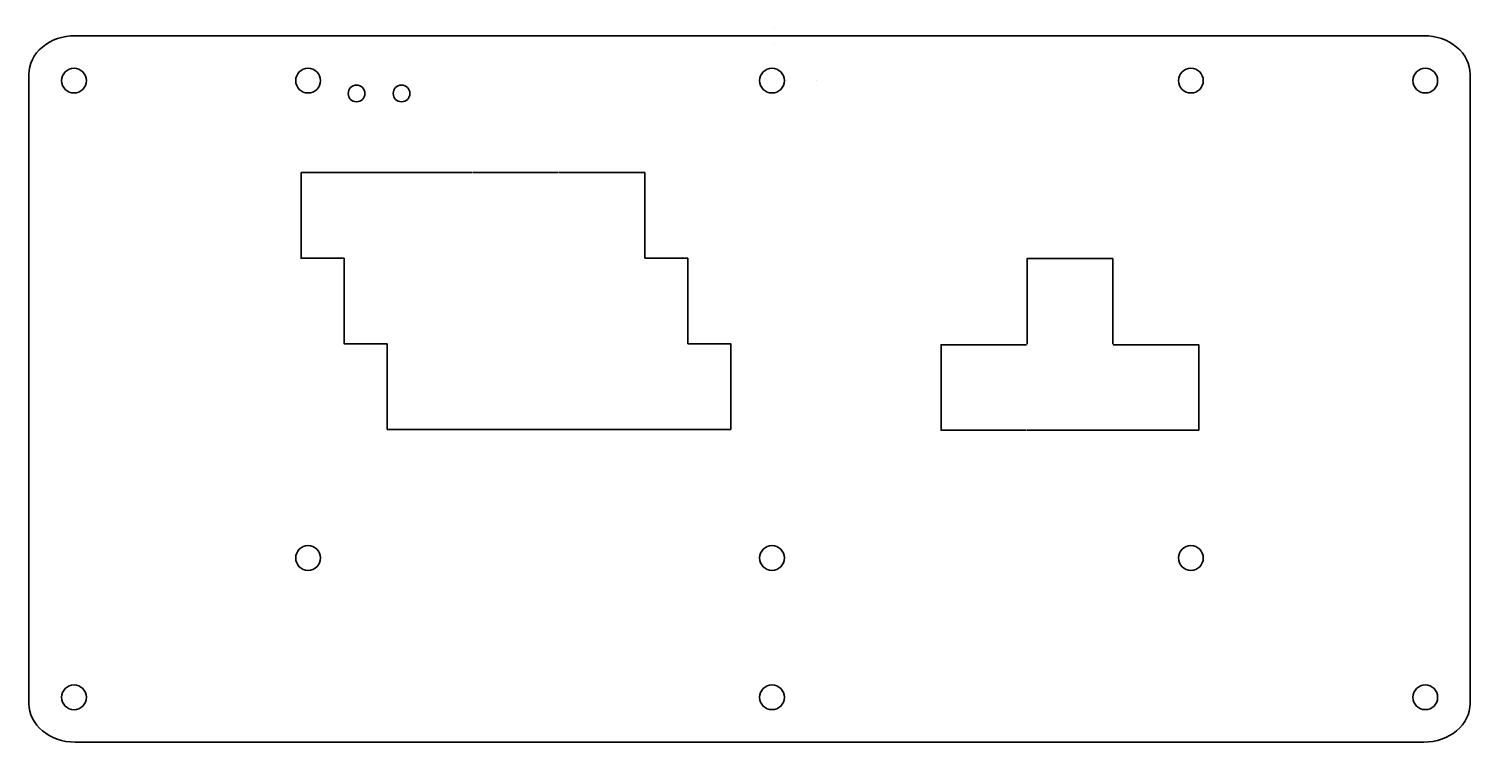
# Model space of a CAD drawing. Header units: millimetres. Extents: x 114 to 434, y -9 to 149.
import ezdxf

# ---------------------------------------------------------------- set-up
doc = ezdxf.new("R2010")
doc.units = ezdxf.units.MM
doc.header["$MEASUREMENT"] = 0
doc.layers.add('Layer 1', color=7, linetype='Continuous')

msp = doc.modelspace()

# ---------------------------------------------------------------- linework, layer by layer
at = {"layer": 'Layer 1', "color": 250, "lineweight": 35}
for points, knots in [([(124.6927, 147.4524), (121.9676, 147.4524), (119.354, 146.5453), (117.4271, 144.9309), (115.5002, 143.3165), (114.4175, 141.1268), (114.4175, 138.8437), (114.4175, 138.8437), (114.4175, -0.8176), (114.4175, -0.8176), (114.4175, -5.5721), (119.0179, -9.4264), (124.6927, -9.4264), (124.6927, -9.4264), (424.1423, -9.4264), (424.1423, -9.4264), (426.8674, -9.4264), (429.481, -8.5194), (431.4079, -6.9049), (433.3349, -5.2905), (434.4175, -3.1008), (434.4175, -0.8176), (434.4175, -0.8176), (434.4175, 138.8437), (434.4175, 138.8437), (434.4175, 141.1268), (433.3348, 143.3165), (431.4079, 144.9309), (429.481, 146.5453), (426.8674, 147.4524), (424.1423, 147.4524), (424.1423, 147.4524), (124.6927, 147.4524), (124.6927, 147.4524)], [0, 0, 0, 0, 0.09090909, 0.09090909, 0.09090909, 0.18181818, 0.18181818, 0.18181818, 0.27272727, 0.27272727, 0.27272727, 0.36363636, 0.36363636, 0.36363636, 0.45454545, 0.45454545, 0.45454545, 0.54545455, 0.54545455, 0.54545455, 0.63636364, 0.63636364, 0.63636364, 0.72727273, 0.72727273, 0.72727273, 0.81818182, 0.81818182, 0.81818182, 0.90909091, 0.90909091, 0.90909091, 1, 1, 1, 1]), ([(127.1992, 137.4736), (127.1992, 138.9924), (125.968, 140.2236), (124.4492, 140.2236), (122.9304, 140.2236), (121.6992, 138.9924), (121.6992, 137.4736), (121.6992, 135.9548), (122.9304, 134.7236), (124.4492, 134.7236), (125.968, 134.7236), (127.1992, 135.9548), (127.1992, 137.4736)], [0, 0, 0, 0, 0.25, 0.25, 0.25, 0.5, 0.5, 0.5, 0.75, 0.75, 0.75, 1, 1, 1, 1]), ([(179.1675, 137.4736), (179.1675, 138.9924), (177.9363, 140.2236), (176.4175, 140.2236), (174.8987, 140.2236), (173.6675, 138.9924), (173.6675, 137.4736), (173.6675, 135.9548), (174.8987, 134.7236), (176.4175, 134.7236), (177.9363, 134.7236), (179.1675, 135.9548), (179.1675, 137.4736)], [0, 0, 0, 0, 0.25, 0.25, 0.25, 0.5, 0.5, 0.5, 0.75, 0.75, 0.75, 1, 1, 1, 1]), ([(282.1675, 137.4736), (282.1675, 138.9924), (280.9363, 140.2236), (279.4175, 140.2236), (277.8987, 140.2236), (276.6675, 138.9924), (276.6675, 137.4736), (276.6675, 135.9548), (277.8987, 134.7236), (279.4175, 134.7236), (280.9363, 134.7236), (282.1675, 135.9548), (282.1675, 137.4736)], [0, 0, 0, 0, 0.25, 0.25, 0.25, 0.5, 0.5, 0.5, 0.75, 0.75, 0.75, 1, 1, 1, 1]), ([(375.1675, 137.4736), (375.1675, 138.9924), (373.9363, 140.2236), (372.4175, 140.2236), (370.8987, 140.2236), (369.6675, 138.9924), (369.6675, 137.4736), (369.6675, 135.9548), (370.8987, 134.7236), (372.4175, 134.7236), (373.9363, 134.7236), (375.1675, 135.9548), (375.1675, 137.4736)], [0, 0, 0, 0, 0.25, 0.25, 0.25, 0.5, 0.5, 0.5, 0.75, 0.75, 0.75, 1, 1, 1, 1]), ([(427.1992, 137.4736), (427.1992, 138.9924), (425.968, 140.2236), (424.4492, 140.2236), (422.9304, 140.2236), (421.6992, 138.9924), (421.6992, 137.4736), (421.6992, 135.9548), (422.9304, 134.7236), (424.4492, 134.7236), (425.968, 134.7236), (427.1992, 135.9548), (427.1992, 137.4736)], [0, 0, 0, 0, 0.25, 0.25, 0.25, 0.5, 0.5, 0.5, 0.75, 0.75, 0.75, 1, 1, 1, 1]), ([(189.0175, 134.6236), (189.0175, 135.6453), (188.1892, 136.4736), (187.1675, 136.4736), (186.1458, 136.4736), (185.3175, 135.6453), (185.3175, 134.6236), (185.3175, 133.6019), (186.1458, 132.7736), (187.1675, 132.7736), (188.1892, 132.7736), (189.0175, 133.6019), (189.0175, 134.6236)], [0, 0, 0, 0, 0.25, 0.25, 0.25, 0.5, 0.5, 0.5, 0.75, 0.75, 0.75, 1, 1, 1, 1]), ([(199.0175, 134.6236), (199.0175, 135.6453), (198.1892, 136.4736), (197.1675, 136.4736), (196.1458, 136.4736), (195.3175, 135.6453), (195.3175, 134.6236), (195.3175, 133.6019), (196.1458, 132.7736), (197.1675, 132.7736), (198.1892, 132.7736), (199.0175, 133.6019), (199.0175, 134.6236)], [0, 0, 0, 0, 0.25, 0.25, 0.25, 0.5, 0.5, 0.5, 0.75, 0.75, 0.75, 1, 1, 1, 1]), ([(174.8469, 117.0395), (174.8469, 117.0395), (174.8469, 98.0395), (174.8469, 98.0395), (174.8469, 98.0395), (184.3969, 98.0395), (184.3969, 98.0395)], [0, 0, 0, 0, 0.5, 0.5, 0.5, 1, 1, 1, 1]), ([(251.1472, 98.0395), (251.1472, 98.0395), (251.1472, 117.0395), (251.1472, 117.0395), (251.1472, 117.0395), (232.1472, 117.0395), (232.1472, 117.0395)], [0, 0, 0, 0, 0.5, 0.5, 0.5, 1, 1, 1, 1]), ([(184.3969, 98.0395), (184.3969, 98.0395), (184.3969, 79.0395), (184.3969, 79.0395), (184.3969, 79.0395), (193.9469, 79.0395), (193.9469, 79.0395)], [0, 0, 0, 0, 0.5, 0.5, 0.5, 1, 1, 1, 1]), ([(260.6972, 79.0395), (260.6972, 79.0395), (260.6972, 98.0395), (260.6972, 98.0395), (260.6972, 98.0395), (251.1472, 98.0395), (251.1472, 98.0395)], [0, 0, 0, 0, 0.5, 0.5, 0.5, 1, 1, 1, 1]), ([(355.0459, 78.939), (355.0459, 78.939), (355.0459, 97.939), (355.0459, 97.939), (355.0459, 97.939), (336.0459, 97.939), (336.0459, 97.939), (336.0459, 97.939), (336.0459, 78.939), (336.0459, 78.939)], [0, 0, 0, 0, 0.33333333, 0.33333333, 0.33333333, 0.66666667, 0.66666667, 0.66666667, 1, 1, 1, 1]), ([(193.9469, 60.0395), (193.9469, 60.0395), (251.2472, 60.0395), (251.2472, 60.0395), (251.2472, 60.0395), (270.2472, 60.0395), (270.2472, 60.0395), (270.2472, 60.0395), (270.2472, 79.0395), (270.2472, 79.0395), (270.2472, 79.0395), (260.6972, 79.0395), (260.6972, 79.0395)], [0, 0, 0, 0, 0.25, 0.25, 0.25, 0.5, 0.5, 0.5, 0.75, 0.75, 0.75, 1, 1, 1, 1]), ([(335.9459, 78.8387), (335.9459, 78.8387), (316.9459, 78.8387), (316.9459, 78.8387), (316.9459, 78.8387), (316.9459, 59.8387), (316.9459, 59.8387), (316.9459, 59.8387), (335.9459, 59.8387), (335.9459, 59.8387)], [0, 0, 0, 0, 0.33333333, 0.33333333, 0.33333333, 0.66666667, 0.66666667, 0.66666667, 1, 1, 1, 1]), ([(355.1462, 59.8387), (355.1462, 59.8387), (374.1462, 59.8387), (374.1462, 59.8387), (374.1462, 59.8387), (374.1462, 78.8387), (374.1462, 78.8387), (374.1462, 78.8387), (355.1462, 78.8387), (355.1462, 78.8387)], [0, 0, 0, 0, 0.33333333, 0.33333333, 0.33333333, 0.66666667, 0.66666667, 0.66666667, 1, 1, 1, 1]), ([(179.1675, 31.4736), (179.1675, 32.9924), (177.9363, 34.2236), (176.4175, 34.2236), (174.8987, 34.2236), (173.6675, 32.9924), (173.6675, 31.4736), (173.6675, 29.9548), (174.8987, 28.7236), (176.4175, 28.7236), (177.9363, 28.7236), (179.1675, 29.9548), (179.1675, 31.4736)], [0, 0, 0, 0, 0.25, 0.25, 0.25, 0.5, 0.5, 0.5, 0.75, 0.75, 0.75, 1, 1, 1, 1]), ([(282.1675, 31.4736), (282.1675, 32.9924), (280.9363, 34.2236), (279.4175, 34.2236), (277.8987, 34.2236), (276.6675, 32.9924), (276.6675, 31.4736), (276.6675, 29.9548), (277.8987, 28.7236), (279.4175, 28.7236), (280.9363, 28.7236), (282.1675, 29.9548), (282.1675, 31.4736)], [0, 0, 0, 0, 0.25, 0.25, 0.25, 0.5, 0.5, 0.5, 0.75, 0.75, 0.75, 1, 1, 1, 1]), ([(375.1675, 31.4736), (375.1675, 32.9924), (373.9363, 34.2236), (372.4175, 34.2236), (370.8987, 34.2236), (369.6675, 32.9924), (369.6675, 31.4736), (369.6675, 29.9548), (370.8987, 28.7236), (372.4175, 28.7236), (373.9363, 28.7236), (375.1675, 29.9548), (375.1675, 31.4736)], [0, 0, 0, 0, 0.25, 0.25, 0.25, 0.5, 0.5, 0.5, 0.75, 0.75, 0.75, 1, 1, 1, 1]), ([(127.1992, 0.5417), (127.1992, 2.0605), (125.968, 3.2917), (124.4492, 3.2917), (122.9304, 3.2917), (121.6992, 2.0605), (121.6992, 0.5417), (121.6992, -0.9771), (122.9304, -2.2083), (124.4492, -2.2083), (125.968, -2.2083), (127.1992, -0.9771), (127.1992, 0.5417)], [0, 0, 0, 0, 0.25, 0.25, 0.25, 0.5, 0.5, 0.5, 0.75, 0.75, 0.75, 1, 1, 1, 1]), ([(282.1675, 0.5432), (282.1675, 2.062), (280.9363, 3.2932), (279.4175, 3.2932), (277.8987, 3.2932), (276.6675, 2.062), (276.6675, 0.5432), (276.6675, -0.9756), (277.8987, -2.2068), (279.4175, -2.2068), (280.9363, -2.2068), (282.1675, -0.9756), (282.1675, 0.5432)], [0, 0, 0, 0, 0.25, 0.25, 0.25, 0.5, 0.5, 0.5, 0.75, 0.75, 0.75, 1, 1, 1, 1]), ([(427.1992, 0.5432), (427.1992, 2.062), (425.968, 3.2932), (424.4492, 3.2932), (422.9304, 3.2932), (421.6992, 2.062), (421.6992, 0.5432), (421.6992, -0.9756), (422.9304, -2.2068), (424.4492, -2.2068), (425.968, -2.2068), (427.1992, -0.9756), (427.1992, 0.5432)], [0, 0, 0, 0, 0.25, 0.25, 0.25, 0.5, 0.5, 0.5, 0.75, 0.75, 0.75, 1, 1, 1, 1])]:
    msp.add_open_spline(points, degree=3, knots=knots, dxfattribs=at)
for points in [[(279.9175, 148.9736), (279.9175, 148.9736), (279.9175, 148.9736), (279.9175, 148.9736)], [(279.9175, 148.9736), (279.9175, 148.9736), (279.9175, 148.9736), (279.9175, 148.9736)], [(279.9175, 148.9736), (279.9175, 148.9736), (279.9175, 148.9736), (279.9175, 148.9736)], [(279.9175, 148.9736), (279.9175, 148.9736), (279.9175, 148.9736), (279.9175, 148.9736)], [(279.9175, 148.9736), (279.9175, 148.9736), (279.9175, 148.9736), (279.9175, 148.9736)], [(279.9175, 148.9736), (279.9175, 148.9736), (279.9175, 148.9736), (279.9175, 148.9736)], [(279.9175, 145.4736), (279.9175, 145.4736), (279.9175, 145.4736), (279.9175, 145.4736)], [(279.9175, 145.4736), (279.9175, 145.4736), (279.9175, 145.4736), (279.9175, 145.4736)], [(279.9175, 145.4736), (279.9175, 145.4736), (279.9175, 145.4736), (279.9175, 145.4736)], [(279.9175, 145.4736), (279.9175, 145.4736), (279.9175, 145.4736), (279.9175, 145.4736)], [(279.9175, 145.4736), (279.9175, 145.4736), (279.9175, 145.4736), (279.9175, 145.4736)], [(279.9175, 145.4736), (279.9175, 145.4736), (279.9175, 145.4736), (279.9175, 145.4736)], [(282.6175, 137.4735), (282.6175, 137.4735), (282.6175, 137.4735), (282.6175, 137.4735)], [(282.6175, 137.4735), (282.6175, 137.4735), (282.6175, 137.4735), (282.6175, 137.4735)], [(282.6175, 137.4735), (282.6175, 137.4735), (282.6175, 137.4735), (282.6175, 137.4735)], [(282.6175, 137.4735), (282.6175, 137.4735), (282.6175, 137.4735), (282.6175, 137.4735)], [(289.2175, 137.4736), (289.2175, 137.4736), (289.2175, 137.4736), (289.2175, 137.4736)], [(289.2175, 137.4736), (289.2175, 137.4736), (289.2175, 137.4736), (289.2175, 137.4736)], [(289.2175, 137.4736), (289.2175, 137.4736), (289.2175, 137.4736), (289.2175, 137.4736)], [(289.2175, 137.4736), (289.2175, 137.4736), (289.2175, 137.4736), (289.2175, 137.4736)], [(289.2175, 137.4736), (289.2175, 137.4736), (289.2175, 137.4736), (289.2175, 137.4736)], [(289.2175, 137.4736), (289.2175, 137.4736), (289.2175, 137.4736), (289.2175, 137.4736)], [(174.8469, 117.0395), (174.8469, 117.0395), (193.9469, 117.0395), (193.9469, 117.0395)], [(212.9469, 117.0395), (212.9469, 117.0395), (193.9469, 117.0395), (193.9469, 117.0395)], [(232.0469, 117.0395), (232.0469, 117.0395), (213.0469, 117.0395), (213.0469, 117.0395)], [(193.9469, 79.0395), (193.9469, 79.0395), (193.9469, 60.0395), (193.9469, 60.0395)], [(336.0459, 59.8387), (336.0459, 59.8387), (355.0459, 59.8387), (355.0459, 59.8387)]]:
    msp.add_open_spline(points, degree=3, dxfattribs=at)

doc.saveas('drawing.dxf')
